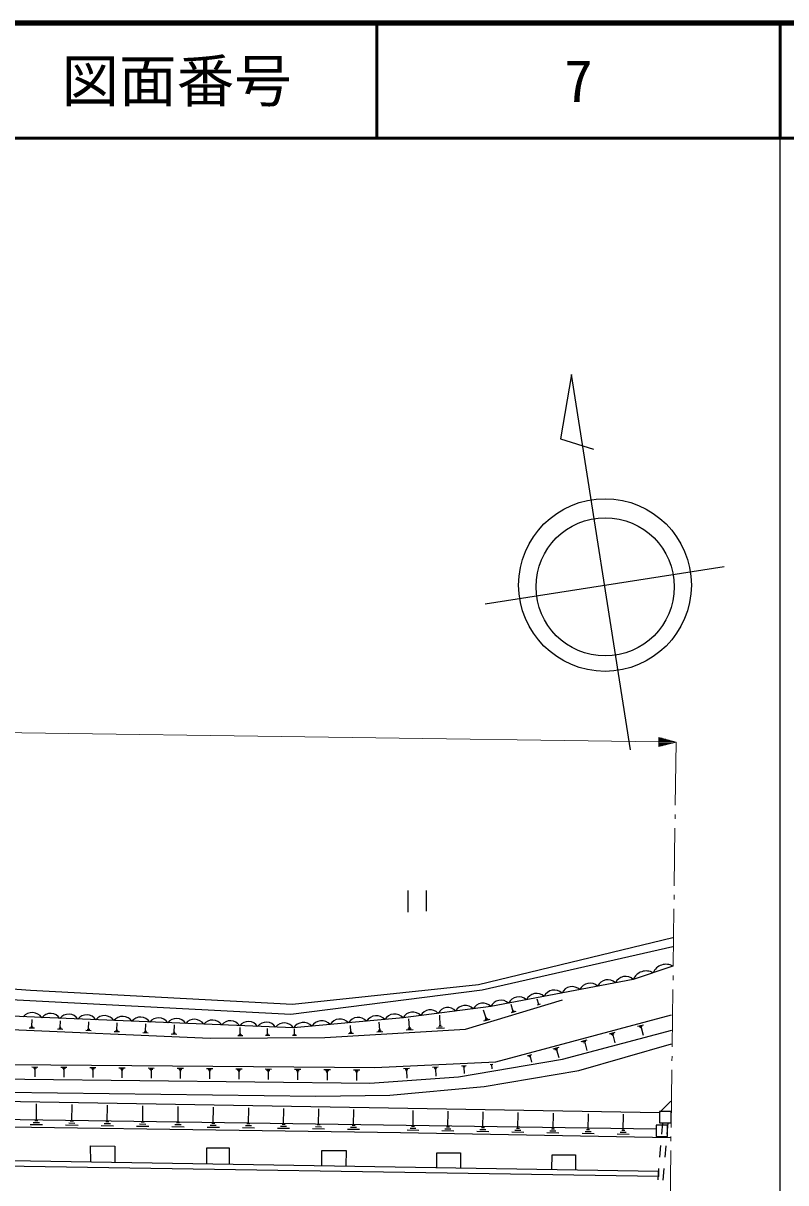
# Model space of a CAD drawing. Units: millimetres, scale not verified. Extents: x 40000 to 680000, y 20000 to 380000.
# Drawn here: x 513301 to 579500, y 279262 to 380000 of the extents above; entities that cross this region are included whole.
import ezdxf
from ezdxf.enums import TextEntityAlignment as Align

# ---------------------------------------------------------------- set-up
doc = ezdxf.new("R2010")
doc.units = ezdxf.units.MM
doc.header["$LTSCALE"] = 1000
for name, color, linetype, lineweight in [('M-BGD', 7, 'Continuous', 25), ('M-BGD-HTXT', 7, 'Continuous', 13), ('M-BMK-ROW', 30, 'Continuous', 25), ('M-STR-HTXT', 7, 'Continuous', 13), ('M-STR-STRD', 7, 'Continuous', 25), ('M-TTL', 7, 'Continuous', 13), ('M-TTL-BAND', 7, 'Continuous', 25), ('M-TTL-LINE', 7, 'Continuous', 50)]:
    doc.layers.add(name, color=color, linetype=linetype, lineweight=lineweight)
doc.layers.add('M-TTL-TXT', color=7, linetype='Continuous')
doc.styles.add('ＭＳ ゴシック', font='')
doc.styles.get('ＭＳ ゴシック').set_extended_font_data('MS Gothic')

msp = doc.modelspace()

# ---------------------------------------------------------------- linework, layer by layer
at = {"layer": 'M-BGD'}
for p, q in [((560890, 349490), (559939, 343903)), ((566015, 316861), (560890, 349490)), ((559939, 343903), (562797, 342990)), ((553392, 329556), (574138, 332814)), ((546677, 304645), (546677, 302782)), ((548285, 304645), (548285, 302867)), ((558049, 294749), (557906, 295222)), ((553483, 293555), (553270, 294257)), ((555811, 294216), (555649, 294752)), ((555932, 294180), (555731, 294119)), ((555861, 294231), (555761, 294201)), ((558191, 294792), (557907, 294706)), ((514059, 292846), (514085, 293436)), ((516510, 292741), (516536, 293345)), ((518970, 292637), (518997, 293253)), ((521440, 292532), (521468, 293161)), ((544248, 292542), (544207, 293223)), ((546835, 292724), (546788, 293515)), ((549508, 292912), (549454, 293816)), ((553799, 293460), (553273, 293300)), ((553641, 293507), (553378, 293428)), ((553549, 293575), (553417, 293535)), ((556053, 294143), (555651, 294021)), ((514274, 292688), (513831, 292708)), ((514166, 292767), (513945, 292777)), ((514114, 292843), (514003, 292848)), ((516729, 292581), (516277, 292601)), ((516619, 292661), (516393, 292671)), ((516566, 292739), (516453, 292744)), ((519194, 292473), (518732, 292493)), ((519082, 292555), (518851, 292565)), ((519028, 292634), (518912, 292639)), ((521669, 292364), (521197, 292385)), ((521555, 292448), (521319, 292458)), ((521499, 292529), (521381, 292534)), ((524154, 292255), (523672, 292276)), ((524037, 292341), (523796, 292351)), ((523980, 292423), (523860, 292429)), ((523920, 292426), (523948, 293068)), ((526648, 292146), (526157, 292167)), ((526529, 292233), (526283, 292244)), ((526471, 292317), (526348, 292323)), ((526410, 292320), (526438, 292975)), ((532192, 292182), (532083, 292181)), ((532138, 292182), (532134, 292763)), ((534557, 292177), (534464, 292177)), ((534511, 292177), (534507, 292674)), ((536890, 292181), (536806, 292181)), ((536848, 292181), (536845, 292630)), ((541966, 292234), (541534, 292209)), ((541854, 292300), (541638, 292287)), ((541796, 292369), (541688, 292362)), ((541742, 292365), (541707, 292941)), ((544513, 292387), (544002, 292356)), ((544380, 292464), (544125, 292449)), ((544311, 292546), (544184, 292538)), ((547144, 292544), (546551, 292509)), ((546990, 292634), (546693, 292616)), ((546910, 292728), (546761, 292720)), ((549860, 292707), (549183, 292666)), ((549684, 292809), (549345, 292789)), ((549593, 292917), (549423, 292907)), ((564185, 292204), (564698, 292341)), ((564336, 292153), (564593, 292222)), ((566631, 292859), (567142, 292996)), ((566781, 292808), (567037, 292876)), ((566868, 292740), (566996, 292774)), ((566932, 292757), (567115, 292075)), ((532356, 292038), (531921, 292035)), ((532247, 292110), (532029, 292108)), ((534698, 292054), (534325, 292051)), ((534604, 292115), (534418, 292114)), ((537017, 292070), (536680, 292067)), ((536932, 292125), (536764, 292124)), ((561739, 291549), (562253, 291687)), ((561890, 291498), (562147, 291567)), ((561977, 291429), (562106, 291464)), ((562042, 291447), (562225, 290761)), ((564423, 292085), (564552, 292119)), ((564487, 292102), (564671, 291418)), ((557080, 290302), (557449, 290401)), ((557188, 290265), (557373, 290314)), ((557251, 290216), (557343, 290241)), ((557297, 290228), (557429, 289736)), ((559315, 290900), (559814, 291034)), ((559462, 290851), (559712, 290917)), ((559547, 290784), (559672, 290817)), ((559609, 290801), (559788, 290136)), ((514054, 289325), (514571, 289320)), ((514183, 289237), (514441, 289235)), ((514246, 289151), (514376, 289150)), ((514311, 289150), (514305, 288461)), ((516569, 289303), (517090, 289298)), ((516698, 289215), (516959, 289213)), ((516763, 289127), (516893, 289126)), ((516828, 289127), (516822, 288431)), ((519088, 289281), (519614, 289276)), ((519219, 289192), (519482, 289190)), ((521612, 289259), (522142, 289255)), ((521743, 289170), (522009, 289167)), ((524140, 289237), (524675, 289233)), ((524273, 289147), (524540, 289145)), ((526672, 289215), (527212, 289211)), ((526806, 289124), (527076, 289122)), ((529209, 289193), (529754, 289189)), ((531751, 289171), (532300, 289166)), ((534297, 289149), (534851, 289144)), ((536848, 289127), (537406, 289122)), ((546318, 289185), (546827, 289210)), ((548841, 289306), (549317, 289329)), ((548964, 289233), (549202, 289244)), ((549027, 289156), (549146, 289162)), ((549087, 289159), (549117, 288525)), ((551346, 289426), (551759, 289446)), ((551453, 289363), (551659, 289372)), ((551508, 289296), (551611, 289301)), ((551559, 289299), (551586, 288748)), ((553844, 289546), (554083, 289558)), ((553964, 289552), (553983, 289153)), ((519284, 289104), (519415, 289103)), ((519349, 289103), (519343, 288402)), ((521809, 289081), (521942, 289079)), ((521875, 289080), (521869, 288373)), ((524339, 289057), (524472, 289056)), ((524406, 289057), (524399, 288343)), ((526873, 289034), (527008, 289032)), ((526941, 289033), (526934, 288314)), ((529345, 289101), (529617, 289099)), ((529412, 289010), (529548, 289009)), ((529480, 289010), (529474, 288284)), ((531888, 289079), (532162, 289076)), ((531955, 288987), (532092, 288985)), ((532024, 288986), (532018, 288255)), ((534435, 289056), (534711, 289053)), ((534503, 288963), (534642, 288962)), ((534572, 288962), (534566, 288225)), ((536987, 289033), (537266, 289030)), ((537056, 288939), (537195, 288938)), ((537125, 288939), (537119, 288195)), ((539404, 289105), (539966, 289100)), ((539543, 289010), (539824, 289008)), ((539613, 288916), (539753, 288914)), ((539683, 288915), (539677, 288165)), ((541963, 289083), (542530, 289078)), ((542104, 288987), (542388, 288985)), ((542174, 288892), (542316, 288891)), ((542245, 288891), (542239, 288135)), ((546449, 289107), (546704, 289119)), ((546517, 289025), (546644, 289031)), ((546581, 289028), (546613, 288349)), ((514444, 284656), (514465, 286108)), ((517527, 284610), (517548, 286054)), ((520604, 284563), (520625, 286000)), ((523675, 284516), (523696, 285946)), ((526741, 284470), (526762, 285892)), ((529801, 284424), (529822, 285838)), ((532856, 284378), (532876, 285784)), ((535905, 284331), (535925, 285730)), ((538948, 284285), (538969, 285677)), ((541986, 284239), (542006, 285623)), ((547140, 284157), (547166, 285533)), ((550174, 284100), (550200, 285479)), ((553211, 284043), (553238, 285426)), ((556251, 283985), (556278, 285372)), ((559294, 283928), (559321, 285319)), ((562340, 283870), (562367, 285265)), ((565389, 283813), (565416, 285212)), ((569536, 285462), (568536, 285462)), ((568536, 285462), (568536, 284462)), ((569536, 284462), (569536, 285462)), ((514983, 284285), (513894, 284301)), ((514713, 284471), (514169, 284479)), ((514580, 284654), (514308, 284658)), ((518063, 284241), (516980, 284256)), ((517795, 284425), (517253, 284433)), ((517662, 284608), (517391, 284611)), ((521137, 284196), (520060, 284212)), ((520871, 284379), (520332, 284387)), ((520738, 284561), (520469, 284565)), ((524206, 284151), (523134, 284167)), ((523941, 284334), (523405, 284342)), ((523809, 284515), (523541, 284518)), ((527269, 284107), (526203, 284122)), ((527005, 284289), (526472, 284296)), ((526874, 284468), (526608, 284472)), ((530064, 284243), (529534, 284251)), ((529934, 284422), (529669, 284426)), ((533117, 284198), (532590, 284206)), ((532988, 284376), (532724, 284379)), ((536165, 284153), (535640, 284160)), ((536036, 284330), (535774, 284333)), ((539207, 284108), (538685, 284115)), ((539079, 284284), (538818, 284287)), ((542116, 284238), (541856, 284241)), ((547269, 284155), (547011, 284160)), ((550303, 284098), (550045, 284103)), ((568536, 284462), (569536, 284462)), ((568800, 284462), (568717, 283494)), ((569193, 283484), (569278, 284462)), ((530327, 284063), (529266, 284078)), ((533378, 284018), (532324, 284034)), ((536425, 283974), (535375, 283989)), ((539465, 283930), (538422, 283945)), ((542500, 283886), (541462, 283901)), ((542243, 284063), (541724, 284070)), ((547649, 283804), (546618, 283823)), ((547394, 283981), (546879, 283990)), ((550685, 283745), (549650, 283765)), ((550429, 283923), (549912, 283933)), ((553723, 283687), (552686, 283707)), ((553467, 283865), (552948, 283875)), ((553341, 284040), (553081, 284045)), ((556764, 283628), (555724, 283648)), ((556508, 283807), (555988, 283817)), ((556381, 283983), (556121, 283988)), ((559809, 283570), (558766, 283590)), ((559551, 283749), (559030, 283759)), ((559424, 283925), (559164, 283930)), ((562856, 283511), (561810, 283532)), ((562598, 283691), (562075, 283701)), ((562471, 283868), (562209, 283873)), ((565907, 283453), (564857, 283473)), ((565648, 283633), (565123, 283643)), ((565520, 283810), (565258, 283815)), ((568633, 282497), (568548, 281501)), ((569020, 281492), (569107, 282488)), ((568463, 280504), (568378, 279508)), ((568847, 279499), (568933, 280495))]:
    msp.add_line(p, q, dxfattribs=at)
for points in [[(444782, 303339), (442348, 295603), (445945, 294629), (457707, 294377), (497750, 293518), (510882, 292637), (529530, 291819), (539498, 291886), (551710, 292617), (560121, 295168)], [(443598, 299280), (450203, 297902), (497685, 296700), (505252, 296626), (513948, 295984), (536682, 294780), (552827, 296491), (569682, 300559)], [(569706, 299753), (553156, 295985), (536536, 293886), (503882, 295591), (457659, 296365), (451631, 296559), (443186, 298025)], [(569706, 298088), (566258, 296934), (553892, 294565), (546285, 293595), (536775, 292719), (514926, 293608), (501930, 294207), (495223, 294350), (473968, 294970), (460590, 295353), (451514, 295712), (442825, 297256)], [(502792, 287250), (503346, 288328), (505141, 289602), (543833, 289266), (554317, 289769), (569572, 293853)], [(503430, 288387), (543386, 287922), (551095, 288463), (560129, 289991), (569596, 292534)], [(502792, 287250), (538700, 286795), (545115, 286863), (553326, 287622), (561522, 289029), (569582, 291328)], [(439002, 289748), (438697, 288691), (439238, 286876), (440071, 285801), (441345, 285272), (457768, 285041), (497965, 284332), (546043, 283634), (569490, 283184)], [(439002, 289748), (441703, 287327), (457757, 287186), (497915, 286599), (568528, 285357), (569528, 286358)], [(519160, 281093), (519154, 282460), (521254, 282458), (521251, 281059)], [(529237, 280928), (529235, 282293), (531183, 282293), (531184, 280896)], [(539235, 280763), (539226, 282076), (541331, 282070), (541322, 280729)], [(549218, 280600), (549217, 281870), (551249, 281870), (551255, 280566)], [(559201, 280436), (559207, 281700), (561239, 281700), (561248, 280402)]]:
    msp.add_lwpolyline(points, dxfattribs=at)
for centre, radius in [((563807, 331192), 7500), ((563822, 331035), 6000)]:
    msp.add_circle(centre, radius, dxfattribs=at)
for centre, radius, start, end in [((569108, 297010), 1233, 61.00204, 156.01726), ((565593, 296222), 974, 46.95316, 154.7303), ((567384, 296432), 1233, 61.00204, 156.01726), ((560956, 295334), 974, 46.95316, 154.7303), ((562502, 295630), 974, 46.95316, 154.7303), ((564047, 295926), 974, 46.95316, 154.7303), ((556318, 294445), 974, 46.95316, 154.7303), ((557864, 294741), 974, 46.95316, 154.7303), ((559410, 295038), 974, 46.95316, 154.7303), ((548635, 293355), 935, 42.17809, 152.36365), ((550156, 293549), 935, 42.17809, 152.36365), ((551677, 293743), 935, 42.17809, 152.36365), ((553199, 293937), 935, 42.17809, 152.36365), ((554773, 294149), 974, 46.95316, 154.7303), ((514085, 293019), 1026, 34.9692, 139.74773), ((515683, 293014), 962, 33.42766, 141.91324), ((517244, 292951), 962, 33.42766, 141.91324), ((518805, 292887), 962, 33.42766, 141.91324), ((520365, 292824), 962, 33.42766, 141.91324), ((521926, 292760), 962, 33.42766, 141.91324), ((523487, 292697), 962, 33.42766, 141.91324), ((525047, 292633), 962, 33.42766, 141.91324), ((526608, 292570), 962, 33.42766, 141.91324), ((528168, 292506), 962, 33.42766, 141.91324), ((529729, 292443), 962, 33.42766, 141.91324), ((531290, 292379), 962, 33.42766, 141.91324), ((532850, 292316), 962, 33.42766, 141.91324), ((534411, 292252), 962, 33.42766, 141.91324), ((535971, 292189), 962, 33.42766, 141.91324), ((537621, 292203), 992, 41.8936, 148.62914), ((539206, 292349), 992, 41.8936, 148.62914), ((540791, 292495), 992, 41.8936, 148.62914), ((542376, 292640), 992, 41.8936, 148.62914), ((543961, 292786), 992, 41.8936, 148.62914), ((545546, 292932), 992, 41.8936, 148.62914), ((547113, 293161), 935, 42.17809, 152.36365)]:
    msp.add_arc(centre, radius, start, end, dxfattribs=at)
at = {"layer": 'M-BGD-HTXT'}
for p, q in [((569977, 317537), (569906, 312068)), ((569896, 311268), (569891, 310868)), ((569880, 310068), (569816, 305068)), ((569805, 304268), (569800, 303868)), ((569790, 303068), (569725, 298069)), ((569714, 297269), (569709, 296869)), ((569699, 296069), (569634, 291069)), ((569624, 290269), (569618, 289869)), ((569608, 289070), (569543, 284070)), ((569533, 283270), (569528, 282870)), ((569517, 282070), (569446, 276601))]:
    msp.add_line(p, q, dxfattribs=at)
at = {"layer": 'M-BMK-ROW'}
for p, q in [((504698, 284885), (568238, 283948)), ((569238, 284282), (568238, 284282)), ((568238, 284282), (568238, 283282)), ((569238, 283282), (569238, 284282)), ((568238, 283282), (569238, 283282))]:
    msp.add_line(p, q, dxfattribs=at)
at = {"layer": 'M-STR-HTXT'}
for p, q in [((440620, 319392), (568477, 317559)), ((568483, 317960), (568472, 317157)), ((569977, 317537), (568472, 317157)), ((569375, 317385), (568475, 317398)), ((568476, 317478), (569676, 317461)), ((569977, 317537), (568477, 317559)), ((568479, 317639), (569678, 317622)), ((569380, 317706), (568480, 317719)), ((568481, 317800), (569081, 317791)), ((568782, 317876), (568482, 317880)), ((569977, 317537), (568483, 317960)), ((568773, 317233), (568473, 317237)), ((568474, 317317), (569074, 317309))]:
    msp.add_line(p, q, dxfattribs=at)
at = {"layer": 'M-STR-STRD'}
msp.add_lwpolyline([(443601, 282333), (568439, 280284), (568463, 279795), (443603, 281783)], close=True, dxfattribs=at)
at = {"layer": 'M-TTL', "color": 2, "lineweight": 140}
msp.add_line((680000, 380000), (40000, 380000), dxfattribs=at)
at = {"layer": 'M-TTL-BAND'}
msp.add_line((579000, 20000), (579000, 370000), dxfattribs=at)
at = {"layer": 'M-TTL-LINE'}
for p, q in [((543997, 380000), (543997, 370000)), ((579000, 380000), (579000, 370000)), ((40000, 370000), (680000, 370000))]:
    msp.add_line(p, q, dxfattribs=at)

# ---------------------------------------------------------------- texts
at = {"layer": 'M-TTL-TXT', "style": 'ＭＳ ゴシック'}
for s, p in [('図面番号', (526622, 375000)), ('7', (561497, 375000))]:
    msp.add_text(s, height=3666, dxfattribs=at).set_placement(p, align=Align.MIDDLE_CENTER)

doc.saveas('drawing.dxf')
